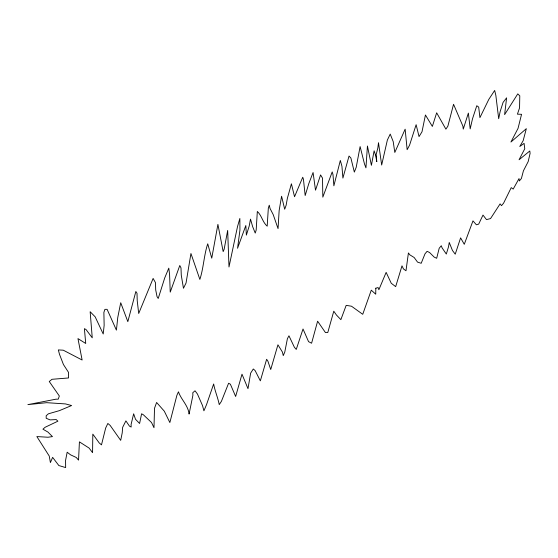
<?xml version="1.0" encoding="UTF-8"?>
<svg xmlns="http://www.w3.org/2000/svg" width="558" height="558" viewBox="0 0 558 558"><rect width="100%" height="100%" fill="white"/><g stroke="black" fill="none" stroke-linecap="round" stroke-linejoin="round"><path stroke-width="0.84" d="M375.806 288.214L375.736 294.199L371.279 290.174L362.742 314.307L351.512 306.223L346.176 305.352L340.861 319.657L336.397 314.963L333.775 311.204L327.783 332.533L325.44 332.554L317.607 321.213L311.587 343.226L308.56 341.656L303.022 328.983L296.249 349.434L294.359 347.216L288.96 335.804L287.405 338.678L284.775 352.091L283.255 355.62L282.453 352.112L277.933 344.809L270.728 369.515L267.91 361.186L266.633 359.275L260.342 380.856L255.118 370.575L253.29 368.978L250.626 373.169L247.989 388.668L241.998 374.181L235.636 396.48L230.384 384.211L228.599 383.255L221.393 401.376L219.238 404.627C217.892 397.603 214.893 391.046 213.658 383.96L206.53 404.648L203.914 410.821L202.533 405.631L197.434 393.997L195.007 390.788L192.796 392.727L192.901 395.301L189.071 414.085C188.262 405.533 181.078 399.57 178.455 391.807L176.879 395.35L169.855 422.539L164.303 411.176L156.603 402.478L154.51 408.282L153.987 427.728L151.539 422.525L143.329 414.747L141.593 413.778L139.598 423.487L135.496 419.274L133.648 413.785L131.095 424.45L131.158 427.051L129.428 426.075L125.892 420.885L122.648 427.358L122.216 432.882L120.688 440.367L110.149 425.405L107.847 423.459L105.678 427.986L101.486 444.865L99.184 442.899L92.816 434.117L92.572 452.664L89.099 448.074L79.417 441.859L78.545 460.113L76.251 457.483L70.573 454.84L67.169 452.217L65.572 460.364L65.649 467.569L58.862 465.56L52.612 457.358L50.408 462.568L49.237 456.039L36.849 436.565L47.995 437.242L52.452 436.607L47.96 432.087L42.931 429.179L45.142 427.261L57.899 421.178L56.212 419.574L50.094 419.888L46.195 418.291L46.181 415.738L48.386 413.82L59.469 410.618L71.605 405.533L65.516 403.922L46.649 402.681L27.9 404.62L56.037 399.172L58.248 399.165L59.329 395.999L49.264 381.519L52.006 379.3L68.543 377.961L68.481 372.312L63.431 364.514L59.483 354.267L58.346 349.929L63.277 350.194L82.124 360.008L77.96 338.601L85.73 343.477L84.398 328.655L86.058 329.562L92.251 337.834L90.152 311.713L95.174 316.846L103.216 334.005L104.144 325.342L103.879 312.438L104.911 309.362L107.108 309.334L116.406 330.141L117.766 317.474L120.716 302.715L127.831 321.659L135.852 291.492L137.01 293.306L137.219 300.629L138.698 313.505L153.122 278.428L155.473 282.641L155.71 289.951L157.049 296.654L158.221 298.474L164.722 277.919L168.802 268.133L169.583 274.487L170.232 292.155L179.781 265.503L180.987 267.903L181.273 275.185L183.463 288.27L186.044 283.025L190.941 253.492L199.862 279.425C203.649 267.826 203.893 255.383 207.729 243.797L211.747 258.201L217.913 224.386L223.165 251.609L224.163 249.168L227.671 230.433L228.989 266.982L237.513 226.597L239.856 218.471L239.94 230.14L237.555 248.275L245.834 225.495L246.371 235.099L249.217 226.011L250.5 219.092L252.607 226.534L255.236 233.084L256.178 230.049L257.329 211.454C261.779 215.548 262.616 222.349 267.191 226.178L268.328 208.183L269.263 205.177L270.023 208.434L273.218 214.628L278.051 228.627L279.146 210.582L281.581 196.214L284.685 209.243L286.115 205.323L287.342 198.432L291.409 183.784L294.54 196.744L302.743 177.242L303.447 179.285L305.17 195.551L308.818 183.561L313.08 172.499L315.507 190.201L320.578 174.926L322.517 178.121L322.824 197.148L332.205 171.906L332.98 174.542L333.865 185.8L340.338 160.439L341.942 166.284L342.898 178.093L349.029 156.031L350.891 158.033L354.337 172.108L356.206 167.309L360.112 146.559L364.437 163.794L365.936 167.895L367.436 146.015L371.412 165.349L374.111 150.786L375.667 155.452L376.79 161.625L376.155 154.552L377.843 148.016L378.498 142.702L381.665 165.022L387.364 140.051L390.223 134.087L393.209 141.606L394.806 152.46L405.143 129.163L407.145 149.684L409.572 145.171L416.129 124.671L419.044 136.591L422.001 131.786L425.433 114.976L432.359 126.422L436.663 112.807L445.898 129.163L447.879 126.15L453.549 104.29L462.917 126.199L463.252 129.135L468.378 113.065L470.185 128.884L472.507 118.784L476.79 105.72L478.687 107.108L479.922 117.626L488.794 99.408L494.667 90.431L495.839 95.334L498.685 118.701L500.149 111.572L503.1 102.358L506.615 97.831L504.613 114.641L517.775 93.877L519.784 95.843L519.561 107.889L517.426 114.167L521.556 114.306L518.047 128.361L510.933 142.018L526.334 128.661L523.153 140.707L519.749 146.517L524.081 143.371L524.764 148.749L519.052 159.769L529.793 150.988L530.1 153.387L528.182 161.597L523.418 170.832L521.402 178.49L519.338 180.987L519.031 178.56L513.2 189.099L511.233 187.627L503.595 203.154L501.516 205.665L500.108 203.858L490.538 218.583L486.485 219.608L482.991 215.067L478.68 224.121L476.379 224.797L472.968 220.863L464.277 244.313L460.608 237.861L455.237 254.176L452.461 250.486L449.239 242.458L448.513 246.831L446.309 254.043L442.11 247.898L441.294 245.736L439.195 248.268L436.67 258.298L434.18 257.099L429.576 252.516L427.093 251.323L424.987 253.855L421.199 263.285L417.537 262.107L414.148 257.496L409.767 254.79L408.414 252.948L405.987 270.763L403.462 268.935L401.99 265.838L395.671 286.638L391.242 283.248L386.143 272.374L378.875 289.741L378.094 287.551L375.806 288.214"/></g></svg>
